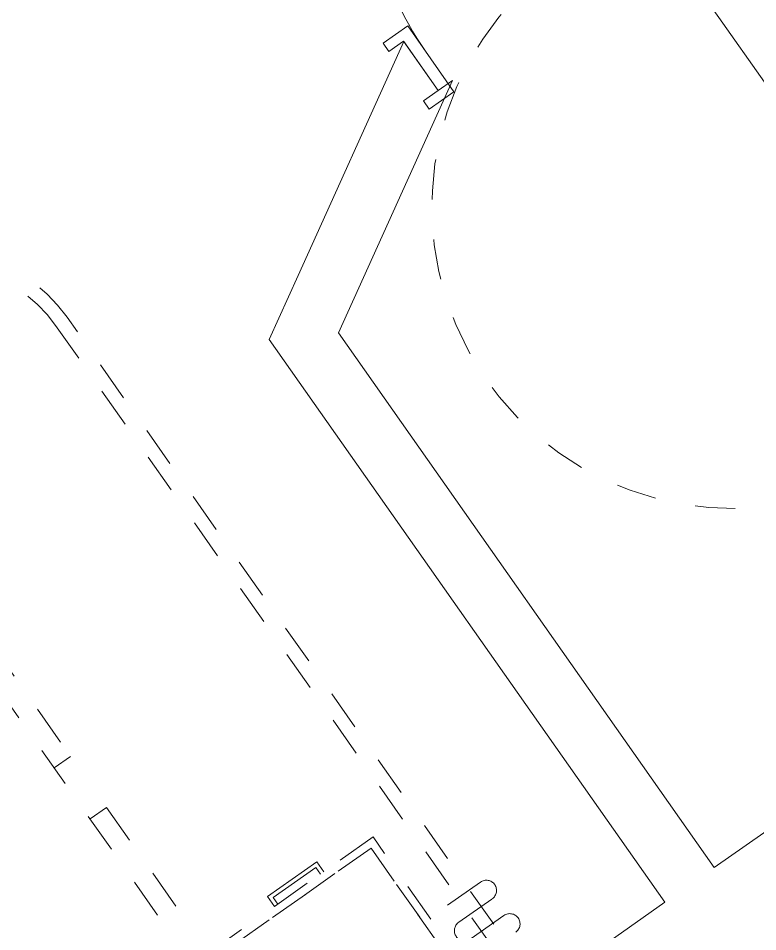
# Model space of a CAD drawing. Extents: x 274235 to 276654, y 142848 to 144425.
# Drawn here: x 276112.075 to 276113.914, y 143176.798 to 143179.068 of the extents above; entities that cross this region are included whole.
import ezdxf

# ---------------------------------------------------------------- set-up
doc = ezdxf.new("R2010")
doc.units = 0
doc.header["$LTSCALE"] = 1.5
for name, pattern in [('ATDASH', [1.5875, 0.79375, -0.79375]), ('DASH', [0.35, 0.25, -0.1]), ('Hidden 1_16_', [2.38125, 1.5875, -0.79375])]:
    doc.linetypes.add(name, pattern=pattern)
doc.layers.get('0').update_dxf_attribs({"linetype": 'CONTINUOUS', "lineweight": 0})
for name, color, linetype, lineweight in [('_ACM-A-DETL', 7, 'CONTINUOUS', 5), ('_ACM-A-DOOR', 1, 'CONTINUOUS', 5), ('_ACM-A-EQPM', 3, 'CONTINUOUS', 5), ('_ACM-A-FLOR-WDWK', 1, 'CONTINUOUS', 5), ('_ACM-A-OTHER', 1, 'CONTINUOUS', 5), ('_ACM-A-WALL-FULL', 6, 'CONTINUOUS', 13)]:
    doc.layers.add(name, color=color, linetype=linetype, lineweight=lineweight)

# ---------------------------------------------------------------- blocks, each defined once
blk = doc.blocks.new('TRACK_curtain2 - FIRT-034-2847271-F5_Working')
at = {"layer": '_ACM-A-OTHER'}
for p, q in [((975, -800), (975, 0)), ((0, -1200), (575, -1200))]:
    blk.add_line(p, q, dxfattribs=at)
blk.add_arc((575, -800), 400, 270, 0, dxfattribs=at)
blk = doc.blocks.new('LOCKER_2_drawers_open_under_lockable_mobile - FQSN-051-2091571-F5_Working')
at = {"layer": '_ACM-A-FLOR-WDWK'}
for p, q in [((75, 235), (-75, 235)), ((-75, 235), (-75, 205)), ((75, 205), (75, 235)), ((-65, 205), (-65, 225)), ((-65, 225), (65, 225)), ((65, 205), (65, 225))]:
    blk.add_line(p, q, dxfattribs=at)
at = {"layer": '_ACM-A-FLOR-WDWK', "linetype": 'DASH'}
for p, q in [((225, 205), (-225, 205)), ((-225, 205), (-225, -245)), ((225, 205), (-225, 205)), ((-225, 205), (-225, -245)), ((225, -245), (225, 205)), ((225, -245), (225, 205)), ((205, 185), (-205, 185)), ((-205, 185), (-205, -225)), ((-205, -225), (-205, 185)), ((-205, 185), (205, 185)), ((205, -225), (205, 185)), ((205, 185), (205, -225)), ((-205, -225), (205, -225)), ((205, -225), (-205, -225)), ((-225, -245), (225, -245)), ((-225, -245), (225, -245))]:
    blk.add_line(p, q, dxfattribs=at)
blk = doc.blocks.new('BED_patient1 - MMBE-010_2100D-2091575-F5_Working')
at = {"layer": '_ACM-A-FLOR-WDWK', "linetype": 'DASH'}
for p, q in [((450, 1949.2), (450, 150.8)), ((500, 1840), (500, 1096.5)), ((500, 1096.5), (450, 1096.5)), ((450, 941.5), (500, 941.5)), ((500, 941.5), (500, 370.9))]:
    blk.add_line(p, q, dxfattribs=at)
blk = doc.blocks.new('1020 Cubicle Curtain_ L Shaped - 1020 Cubicle Curtain_ L Shaped-2848326-F5_Working')
at = {"layer": '_ACM-A-EQPM', "linetype": 'ATDASH'}
for p, q in [((74.6125, -22.225), (74.6125, -2066.625)), ((109.5375, -2066.625), (109.5375, -22.225)), ((41.275, -225.425), (142.875, -225.425)), ((142.875, -276.225), (41.275, -276.225)), ((41.275, -327.025), (142.875, -327.025))]:
    blk.add_line(p, q, dxfattribs=at)
for centre, radius, start, end in [((41.275, -200.025), 25.4, 90, 270), ((142.875, -250.825), 25.4, 270, 90), ((41.275, -301.625), 25.4, 90, 270), ((447.675, -2066.625), 373.0625, 180, 270), ((447.675, -2066.625), 338.1375, 180, 270)]:
    blk.add_arc(centre, radius, start, end, dxfattribs=at)
blk = doc.blocks.new('ACM_Door-Regular-Single-45D - 0923_800_ S-45-2487939-F5_Working')
at = {"layer": '_ACM-A-DOOR'}
for p, q in [((420, 20), (-165.3, 605.3)), ((-193.9, 577.3), (391.7, -8.3)), ((-420, 100), (-495, 100)), ((-495, 100), (-495, 75)), ((-420, -100), (-420, 100)), ((495, 100), (420, 100)), ((420, 100), (420, -100)), ((495, 75), (495, 100)), ((-495, 75), (-450, 75)), ((-450, 75), (-450, -75)), ((450, -75), (450, 75)), ((450, 75), (495, 75)), ((420, 20), (391.7, -8.3)), ((-450, -75), (-495, -75)), ((-495, -75), (-495, -100)), ((495, -75), (450, -75)), ((495, -100), (495, -75)), ((-495, -100), (-420, -100)), ((420, -100), (495, -100))]:
    blk.add_line(p, q, dxfattribs=at)
blk.add_arc((380, 20), 800, 132.9739, 180, dxfattribs=at)
blk = doc.blocks.new('5f0512')
at = {"layer": '_ACM-A-DETL', "linetype": 'Hidden 1_16_'}
for start, end in [(15.5062197, 135), (135, 301.4709198)]:
    blk.add_arc((-146266.5992, 19834.3606), 750, start, end, dxfattribs=at)
at = {"layer": '_ACM-A-WALL-FULL', "lineweight": 18}
for p, q in [((-147144.8821, 20098.7932), (-147303.9812, 19480.0747)), ((-147039.5331, 19993.4441), (-147144.8821, 20098.7932)), ((-147180.7813, 19356.8749), (-147009.3241, 20023.6532)), ((-147009.3241, 20023.6532), (-147039.5331, 19993.4441)), ((-147303.9812, 19480.0747), (-147347.3718, 19311.3334)), ((-144829.8244, 19410.081), (-146031.9059, 18207.9995)), ((-146031.9059, 18207.9995), (-147180.7813, 19356.8749)), ((-147347.3718, 19311.3334), (-146137.972, 18101.9335)), ((-146137.972, 18101.9335), (-149213.8865, 15026.019))]:
    blk.add_line(p, q, dxfattribs=at)
at = {"layer": '_ACM-A-DOOR', "rotation": 44.99999999999671}
blk.add_blockref('ACM_Door-Regular-Single-45D - 0923_800_ S-45-2487939-F5_Working', (-146774.3681, 20364.6752), dxfattribs=at)
at = {"layer": '_ACM-A-EQPM', "rotation": 225.0000000000157}
blk.add_blockref('1020 Cubicle Curtain_ L Shaped - 1020 Cubicle Curtain_ L Shaped-2848326-F5_Working', (-146337.8003, 17870.6742), dxfattribs=at)
at = {"layer": '_ACM-A-FLOR-WDWK'}
for name, p, rotation in [('BED_patient1 - MMBE-010_2100D-2091575-F5_Working', (-147233.9875, 17076.6287), 45.00000000000144), ('LOCKER_2_drawers_open_under_lockable_mobile - FQSN-051-2091571-F5_Working', (-146894.5762, 17833.2329), 45.00000000000194)]:
    blk.add_blockref(name, p, dxfattribs=dict(at, rotation=rotation))
at = {"layer": '_ACM-A-OTHER', "rotation": 314.9999999999983}
blk.add_blockref('TRACK_curtain2 - FIRT-034-2847271-F5_Working', (-145713.7079, 21319.2693), dxfattribs=at)

msp = doc.modelspace()

# ---------------------------------------------------------------- block references
at = {"xscale": 0.0009999999999999994, "yscale": 0.001, "zscale": 0.001, "rotation": 350.1075696352769}
msp.add_blockref('5f0512', (276254.5381, 143133.9317), dxfattribs=at)

doc.saveas('drawing.dxf')
